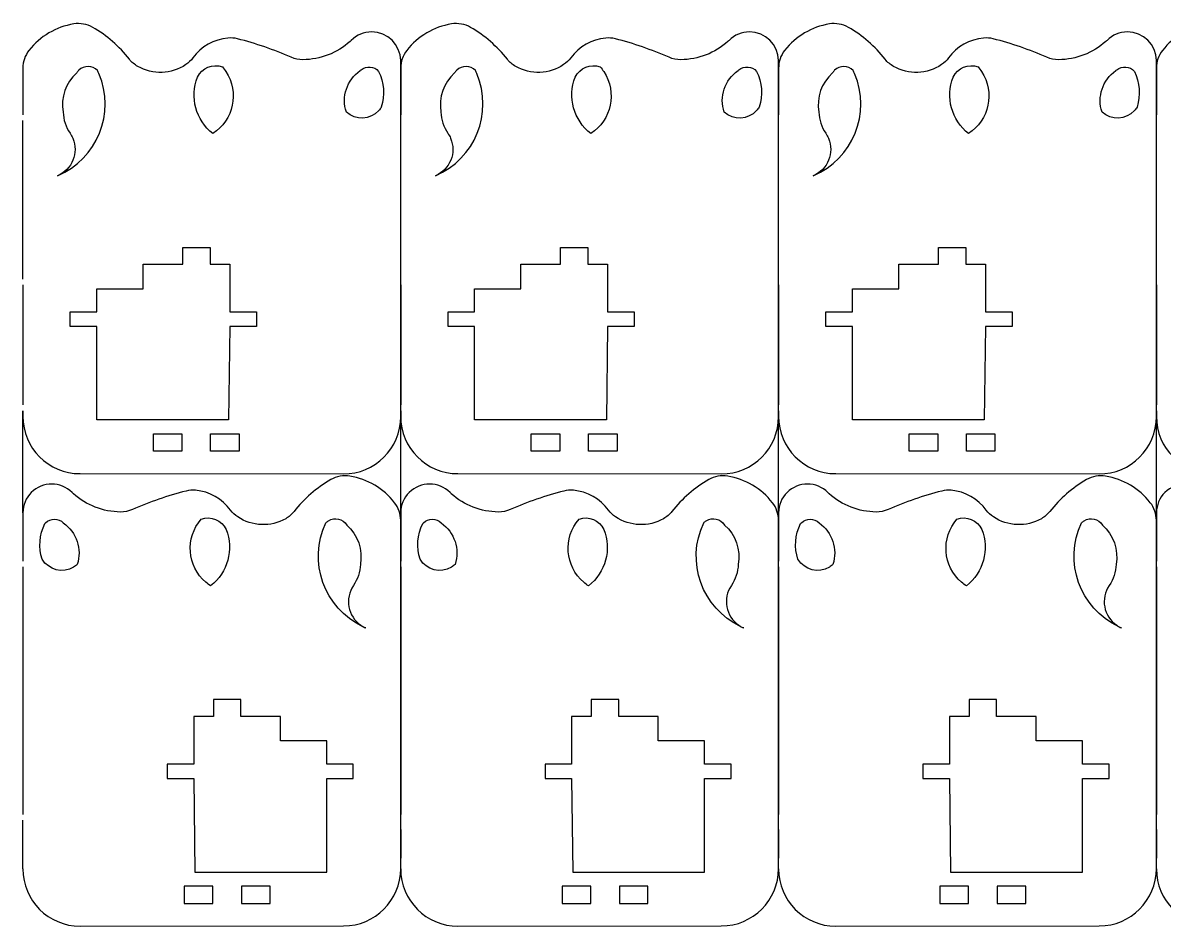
# Model space of a CAD drawing. Header units: inches. Extents: x -1166 to 134, y 1090 to 1990.
# Drawn here: x -410.5 to -211.2, y 1581.5 to 1739.3 of the extents above; entities that cross this region are included whole.
import ezdxf

# ---------------------------------------------------------------- set-up
doc = ezdxf.new("R2010")
doc.units = ezdxf.units.IN
doc.header["$MEASUREMENT"] = 0
doc.layers.add('Corte exterior', color=7, linetype='Continuous')
doc.layers.add('grabado linea medio', color=7, linetype='Continuous')

# ---------------------------------------------------------------- blocks, each defined once
blk = doc.blocks.new('block 3')
at = {"layer": 'Corte exterior', "color": 1, "lineweight": 25}
blk.add_lwpolyline([(-410.52, 1694.49), (-410.52, 1722.18)], dxfattribs=at)
blk = doc.blocks.new('block 8')
at = {"layer": 'Corte exterior', "color": 1, "lineweight": 25}
blk.add_lwpolyline([(-410.52, 1653.68), (-410.52, 1645.22)], dxfattribs=at)
blk = doc.blocks.new('block 13')
at = {"layer": 'Corte exterior', "color": 1, "lineweight": 25}
blk.add_lwpolyline([(-410.52, 1644.22), (-410.52, 1600.98)], dxfattribs=at)
blk = doc.blocks.new('block 18')
at = {"layer": 'Corte exterior', "color": 1, "lineweight": 25}
blk.add_lwpolyline([(-410.52, 1693.49), (-410.52, 1672.52)], dxfattribs=at)
blk = doc.blocks.new('block 23')
at = {"layer": 'Corte exterior', "color": 1, "lineweight": 25}
blk.add_lwpolyline([(-344.52, 1598.36), (-344.52, 1593.36)], dxfattribs=at)
blk = doc.blocks.new('block 31')
at = {"layer": 'Corte exterior', "color": 1, "lineweight": 25}
blk.add_open_spline([(-410.52, 1591.48), (-410.52, 1585.96), (-406.05, 1581.48), (-400.52, 1581.48), (-400.52, 1581.48), (-400.52, 1581.48), (-400.51, 1581.48), (-400.51, 1581.48), (-354.51, 1581.52), (-354.51, 1581.52), (-348.99, 1581.53), (-344.52, 1586.01), (-344.52, 1591.52), (-344.52, 1591.52), (-344.52, 1652.36), (-344.52, 1652.36), (-344.52, 1653.48), (-344.9, 1654.57), (-345.59, 1655.45), (-347.53, 1657.92), (-350.31, 1659.57), (-353.4, 1660.08), (-354.54, 1660.27), (-355.72, 1660.06), (-356.72, 1659.48), (-359.2, 1658.05), (-361.38, 1656.16), (-363.15, 1653.91), (-363.55, 1653.4), (-364.04, 1652.97), (-364.61, 1652.65), (-367.23, 1651.16), (-370.48, 1651.28), (-372.98, 1652.96), (-373.46, 1653.29), (-373.89, 1653.69), (-374.23, 1654.16), (-375.68, 1656.14), (-377.9, 1657.39), (-380.34, 1657.61), (-380.91, 1657.66), (-381.47, 1657.61), (-382.02, 1657.47), (-385.22, 1656.66), (-388.36, 1655.58), (-391.39, 1654.24), (-392.04, 1653.96), (-392.74, 1653.81), (-393.46, 1653.82), (-396.49, 1653.85), (-399.42, 1654.98), (-401.68, 1657), (-401.76, 1657.07), (-401.83, 1657.14), (-401.9, 1657.21), (-403.87, 1659.18), (-407.06, 1659.19), (-409.04, 1657.22), (-409.98, 1656.28), (-410.51, 1655.01), (-410.52, 1653.68), (-410.52, 1653.68), (-410.52, 1671.52), (-410.52, 1671.52), (-410.52, 1671.52), (-410.52, 1670.52), (-410.52, 1670.52), (-410.52, 1665), (-406.05, 1660.52), (-400.53, 1660.52), (-400.53, 1660.52), (-354.53, 1660.47), (-354.53, 1660.47), (-349.01, 1660.47), (-344.53, 1664.94), (-344.52, 1670.46), (-344.52, 1670.47), (-344.52, 1670.47), (-344.52, 1670.47), (-344.52, 1670.47), (-344.52, 1732.67), (-344.52, 1732.67), (-344.54, 1735.46), (-346.82, 1737.71), (-349.61, 1737.68), (-350.94, 1737.68), (-352.21, 1737.14), (-353.15, 1736.2), (-353.21, 1736.13), (-353.29, 1736.06), (-353.36, 1736), (-355.63, 1733.98), (-358.55, 1732.85), (-361.59, 1732.81), (-362.3, 1732.81), (-363, 1732.95), (-363.65, 1733.24), (-366.68, 1734.57), (-369.82, 1735.65), (-373.03, 1736.47), (-373.57, 1736.61), (-374.14, 1736.65), (-374.7, 1736.6), (-377.14, 1736.39), (-379.37, 1735.13), (-380.81, 1733.16), (-381.16, 1732.69), (-381.58, 1732.28), (-382.06, 1731.96), (-384.57, 1730.27), (-387.81, 1730.15), (-390.43, 1731.64), (-391, 1731.96), (-391.5, 1732.39), (-391.9, 1732.9), (-393.66, 1735.15), (-395.84, 1737.04), (-398.32, 1738.47), (-399.32, 1739.05), (-400.5, 1739.26), (-401.64, 1739.07), (-404.73, 1738.56), (-407.52, 1736.91), (-409.45, 1734.45), (-410.14, 1733.57), (-410.52, 1732.48), (-410.52, 1731.36), (-410.52, 1731.36), (-410.52, 1723.18), (-410.52, 1723.18)], degree=3, knots=[0, 0, 0, 0, 1, 1, 1, 2, 2, 2, 3, 3, 3, 4, 4, 4, 5, 5, 5, 6, 6, 6, 7, 7, 7, 8, 8, 8, 9, 9, 9, 10, 10, 10, 11, 11, 11, 12, 12, 12, 13, 13, 13, 14, 14, 14, 15, 15, 15, 16, 16, 16, 17, 17, 17, 18, 18, 18, 19, 19, 19, 20, 20, 20, 21, 21, 21, 22, 22, 22, 23, 23, 23, 24, 24, 24, 25, 25, 25, 26, 26, 26, 27, 27, 27, 28, 28, 28, 29, 29, 29, 30, 30, 30, 31, 31, 31, 32, 32, 32, 33, 33, 33, 34, 34, 34, 35, 35, 35, 36, 36, 36, 37, 37, 37, 38, 38, 38, 39, 39, 39, 40, 40, 40, 41, 41, 41, 42, 42, 42, 43, 43, 43, 43], dxfattribs=at)
blk = doc.blocks.new('block 36')
at = {"layer": 'Corte exterior', "color": 1, "lineweight": 25}
blk.add_lwpolyline([(-410.52, 1591.48), (-410.52, 1599.98)], dxfattribs=at)
blk = doc.blocks.new('block 41')
at = {"layer": 'Corte exterior', "color": 1, "lineweight": 25}
blk.add_lwpolyline([(-382.32, 1585.46), (-377.32, 1585.46), (-377.32, 1588.46), (-382.32, 1588.46), (-382.32, 1585.46)], dxfattribs=at)
blk = doc.blocks.new('block 46')
at = {"layer": 'Corte exterior', "color": 1, "lineweight": 25}
blk.add_lwpolyline([(-372.32, 1585.46), (-367.32, 1585.46), (-367.32, 1588.46), (-372.32, 1588.46), (-372.32, 1585.46)], dxfattribs=at)
blk = doc.blocks.new('block 51')
at = {"layer": 'Corte exterior', "color": 1, "lineweight": 25}
blk.add_open_spline([(-407.14, 1645.56), (-406, 1643.67), (-403.54, 1643.06), (-401.65, 1644.2), (-401.43, 1644.33), (-401.22, 1644.49), (-401.03, 1644.66), (-400.14, 1647.34), (-401.12, 1650.3), (-403.45, 1651.91), (-404.3, 1652.77), (-405.68, 1652.78), (-406.54, 1651.94), (-406.59, 1651.89), (-406.63, 1651.84), (-406.67, 1651.79), (-407.64, 1649.85), (-407.81, 1647.61), (-407.14, 1645.56)], degree=3, knots=[0, 0, 0, 0, 1, 1, 1, 2, 2, 2, 3, 3, 3, 4, 4, 4, 5, 5, 5, 6, 6, 6, 6], dxfattribs=at)
blk = doc.blocks.new('block 56')
at = {"layer": 'Corte exterior', "color": 1, "lineweight": 25}
blk.add_open_spline([(-377.72, 1640.91), (-374.74, 1643.26), (-373.64, 1647.26), (-375.01, 1650.79), (-375.81, 1652.4), (-377.67, 1653.16), (-379.37, 1652.59), (-382.19, 1649.31), (-381.83, 1644.36), (-378.55, 1641.54), (-378.29, 1641.31), (-378.01, 1641.1), (-377.72, 1640.91)], degree=3, knots=[0, 0, 0, 0, 1, 1, 1, 2, 2, 2, 3, 3, 3, 4, 4, 4, 4], dxfattribs=at)
blk = doc.blocks.new('block 61')
at = {"layer": 'Corte exterior', "color": 1, "lineweight": 25}
blk.add_open_spline([(-350.59, 1633.56), (-350.9, 1633.69), (-351.19, 1633.84), (-351.46, 1634.03), (-353.74, 1635.59), (-354.33, 1638.7), (-352.77, 1640.98), (-352.02, 1642.07), (-351.6, 1643.35), (-351.56, 1644.68), (-351.11, 1647.22), (-352.01, 1649.83), (-353.95, 1651.54), (-354.63, 1652.63), (-356.06, 1652.96), (-357.14, 1652.28), (-357.3, 1652.18), (-357.45, 1652.06), (-357.58, 1651.93), (-360.8, 1645.13), (-357.9, 1637.01), (-351.11, 1633.79), (-350.94, 1633.71), (-350.77, 1633.63), (-350.59, 1633.56)], degree=3, knots=[0, 0, 0, 0, 1, 1, 1, 2, 2, 2, 3, 3, 3, 4, 4, 4, 5, 5, 5, 6, 6, 6, 7, 7, 7, 8, 8, 8, 8], dxfattribs=at)
blk = doc.blocks.new('block 66')
at = {"layer": 'Corte exterior', "color": 1, "lineweight": 25}
blk.add_lwpolyline([(-382.72, 1667.45), (-382.72, 1664.45), (-387.72, 1664.45), (-387.72, 1667.45), (-382.72, 1667.45)], dxfattribs=at)
blk = doc.blocks.new('block 71')
at = {"layer": 'Corte exterior', "color": 1, "lineweight": 25}
blk.add_lwpolyline([(-372.72, 1667.45), (-372.72, 1664.45), (-377.72, 1664.45), (-377.72, 1667.45), (-372.72, 1667.45)], dxfattribs=at)
blk = doc.blocks.new('block 76')
at = {"layer": 'Corte exterior', "color": 1, "lineweight": 25}
blk.add_open_spline([(-404.45, 1712.55), (-401.91, 1713.63), (-400.72, 1716.56), (-401.8, 1719.1), (-401.93, 1719.41), (-402.09, 1719.7), (-402.27, 1719.97), (-403.02, 1721.06), (-403.44, 1722.35), (-403.48, 1723.67), (-403.94, 1726.22), (-403.03, 1728.82), (-401.09, 1730.54), (-400.99, 1730.69), (-400.87, 1730.84), (-400.74, 1730.97), (-399.82, 1731.86), (-398.35, 1731.84), (-397.46, 1730.92), (-397.38, 1730.75), (-397.3, 1730.58), (-397.23, 1730.4), (-394.29, 1723.48), (-397.53, 1715.49), (-404.45, 1712.55)], degree=3, knots=[0, 0, 0, 0, 1, 1, 1, 2, 2, 2, 3, 3, 3, 4, 4, 4, 5, 5, 5, 6, 6, 6, 7, 7, 7, 8, 8, 8, 8], dxfattribs=at)
blk = doc.blocks.new('block 81')
at = {"layer": 'Corte exterior', "color": 1, "lineweight": 25}
blk.add_open_spline([(-375.67, 1731.58), (-377.37, 1732.15), (-379.23, 1731.39), (-380.03, 1729.79), (-381.4, 1726.26), (-380.3, 1722.25), (-377.33, 1719.91), (-373.7, 1722.27), (-372.68, 1727.12), (-375.05, 1730.75), (-375.24, 1731.04), (-375.45, 1731.32), (-375.67, 1731.58)], degree=3, knots=[0, 0, 0, 0, 1, 1, 1, 2, 2, 2, 3, 3, 3, 4, 4, 4, 4], dxfattribs=at)
blk = doc.blocks.new('block 86')
at = {"layer": 'Corte exterior', "color": 1, "lineweight": 25}
blk.add_open_spline([(-348.37, 1730.78), (-349.15, 1731.7), (-350.52, 1731.82), (-351.45, 1731.04), (-351.5, 1731), (-351.55, 1730.95), (-351.59, 1730.91), (-353.92, 1729.29), (-354.91, 1726.34), (-354.01, 1723.65), (-352.37, 1722.17), (-349.84, 1722.3), (-348.36, 1723.93), (-348.19, 1724.12), (-348.04, 1724.33), (-347.9, 1724.55), (-347.24, 1726.61), (-347.4, 1728.85), (-348.37, 1730.78)], degree=3, knots=[0, 0, 0, 0, 1, 1, 1, 2, 2, 2, 3, 3, 3, 4, 4, 4, 5, 5, 5, 6, 6, 6, 6], dxfattribs=at)
blk = doc.blocks.new('block 88')
at = {"layer": 'Corte exterior', "color": 1, "lineweight": 25}
blk.add_lwpolyline([(-344.52, 1694.49), (-344.52, 1722.18)], dxfattribs=at)
blk = doc.blocks.new('block 93')
at = {"layer": 'Corte exterior', "color": 1, "lineweight": 25}
blk.add_lwpolyline([(-344.52, 1653.68), (-344.52, 1645.22)], dxfattribs=at)
blk = doc.blocks.new('block 98')
at = {"layer": 'Corte exterior', "color": 1, "lineweight": 25}
blk.add_lwpolyline([(-344.52, 1644.22), (-344.52, 1600.98)], dxfattribs=at)
blk = doc.blocks.new('block 103')
at = {"layer": 'Corte exterior', "color": 1, "lineweight": 25}
blk.add_lwpolyline([(-344.52, 1693.49), (-344.52, 1672.52)], dxfattribs=at)
blk = doc.blocks.new('block 108')
at = {"layer": 'Corte exterior', "color": 1, "lineweight": 25}
blk.add_lwpolyline([(-278.52, 1598.36), (-278.51, 1593.36)], dxfattribs=at)
blk = doc.blocks.new('block 116')
at = {"layer": 'Corte exterior', "color": 1, "lineweight": 25}
blk.add_open_spline([(-344.52, 1591.48), (-344.52, 1585.96), (-340.04, 1581.48), (-334.52, 1581.48), (-334.52, 1581.48), (-334.51, 1581.48), (-334.51, 1581.48), (-334.51, 1581.48), (-288.51, 1581.52), (-288.51, 1581.52), (-282.99, 1581.53), (-278.52, 1586.01), (-278.52, 1591.52), (-278.52, 1591.52), (-278.52, 1652.36), (-278.52, 1652.36), (-278.52, 1653.48), (-278.9, 1654.57), (-279.59, 1655.45), (-281.52, 1657.92), (-284.31, 1659.57), (-287.4, 1660.08), (-288.54, 1660.27), (-289.72, 1660.06), (-290.72, 1659.48), (-293.2, 1658.05), (-295.38, 1656.16), (-297.14, 1653.91), (-297.54, 1653.4), (-298.04, 1652.97), (-298.61, 1652.65), (-301.23, 1651.16), (-304.47, 1651.28), (-306.98, 1652.96), (-307.46, 1653.29), (-307.88, 1653.69), (-308.23, 1654.16), (-309.67, 1656.14), (-311.9, 1657.39), (-314.34, 1657.61), (-314.9, 1657.66), (-315.47, 1657.61), (-316.01, 1657.47), (-319.22, 1656.66), (-322.36, 1655.58), (-325.39, 1654.24), (-326.04, 1653.96), (-326.74, 1653.81), (-327.45, 1653.82), (-330.49, 1653.85), (-333.41, 1654.98), (-335.68, 1657), (-335.75, 1657.07), (-335.82, 1657.14), (-335.89, 1657.21), (-337.86, 1659.18), (-341.06, 1659.19), (-343.04, 1657.22), (-343.98, 1656.28), (-344.51, 1655.01), (-344.52, 1653.68), (-344.52, 1653.68), (-344.52, 1671.52), (-344.52, 1671.52), (-344.52, 1671.52), (-344.52, 1670.52), (-344.52, 1670.52), (-344.52, 1665), (-340.05, 1660.52), (-334.53, 1660.52), (-334.53, 1660.52), (-288.53, 1660.47), (-288.53, 1660.47), (-283, 1660.47), (-278.52, 1664.94), (-278.52, 1670.46), (-278.52, 1670.47), (-278.52, 1670.47), (-278.52, 1670.47), (-278.52, 1670.47), (-278.52, 1732.67), (-278.52, 1732.67), (-278.54, 1735.46), (-280.81, 1737.71), (-283.6, 1737.68), (-284.93, 1737.68), (-286.2, 1737.14), (-287.14, 1736.2), (-287.21, 1736.13), (-287.28, 1736.06), (-287.36, 1736), (-289.62, 1733.98), (-292.55, 1732.85), (-295.58, 1732.81), (-296.29, 1732.81), (-297, 1732.95), (-297.65, 1733.24), (-300.68, 1734.57), (-303.82, 1735.65), (-307.02, 1736.47), (-307.57, 1736.61), (-308.13, 1736.65), (-308.7, 1736.6), (-311.13, 1736.39), (-313.36, 1735.13), (-314.81, 1733.16), (-315.15, 1732.69), (-315.57, 1732.28), (-316.06, 1731.96), (-318.56, 1730.27), (-321.81, 1730.15), (-324.43, 1731.64), (-325, 1731.96), (-325.49, 1732.39), (-325.89, 1732.9), (-327.66, 1735.15), (-329.84, 1737.04), (-332.32, 1738.47), (-333.32, 1739.05), (-334.49, 1739.26), (-335.64, 1739.07), (-338.73, 1738.56), (-341.51, 1736.91), (-343.45, 1734.45), (-344.14, 1733.57), (-344.52, 1732.48), (-344.52, 1731.36), (-344.52, 1731.36), (-344.52, 1723.18), (-344.52, 1723.18)], degree=3, knots=[0, 0, 0, 0, 1, 1, 1, 2, 2, 2, 3, 3, 3, 4, 4, 4, 5, 5, 5, 6, 6, 6, 7, 7, 7, 8, 8, 8, 9, 9, 9, 10, 10, 10, 11, 11, 11, 12, 12, 12, 13, 13, 13, 14, 14, 14, 15, 15, 15, 16, 16, 16, 17, 17, 17, 18, 18, 18, 19, 19, 19, 20, 20, 20, 21, 21, 21, 22, 22, 22, 23, 23, 23, 24, 24, 24, 25, 25, 25, 26, 26, 26, 27, 27, 27, 28, 28, 28, 29, 29, 29, 30, 30, 30, 31, 31, 31, 32, 32, 32, 33, 33, 33, 34, 34, 34, 35, 35, 35, 36, 36, 36, 37, 37, 37, 38, 38, 38, 39, 39, 39, 40, 40, 40, 41, 41, 41, 42, 42, 42, 43, 43, 43, 43], dxfattribs=at)
blk = doc.blocks.new('block 121')
at = {"layer": 'Corte exterior', "color": 1, "lineweight": 25}
blk.add_lwpolyline([(-344.52, 1591.48), (-344.52, 1599.98)], dxfattribs=at)
blk = doc.blocks.new('block 126')
at = {"layer": 'Corte exterior', "color": 1, "lineweight": 25}
blk.add_lwpolyline([(-316.32, 1585.46), (-311.32, 1585.46), (-311.32, 1588.46), (-316.32, 1588.46), (-316.32, 1585.46)], dxfattribs=at)
blk = doc.blocks.new('block 131')
at = {"layer": 'Corte exterior', "color": 1, "lineweight": 25}
blk.add_lwpolyline([(-306.32, 1585.46), (-301.32, 1585.46), (-301.32, 1588.46), (-306.32, 1588.46), (-306.32, 1585.46)], dxfattribs=at)
blk = doc.blocks.new('block 136')
at = {"layer": 'Corte exterior', "color": 1, "lineweight": 25}
blk.add_open_spline([(-341.14, 1645.56), (-340, 1643.67), (-337.54, 1643.06), (-335.65, 1644.2), (-335.43, 1644.33), (-335.22, 1644.49), (-335.03, 1644.66), (-334.13, 1647.34), (-335.12, 1650.3), (-337.45, 1651.91), (-338.29, 1652.77), (-339.68, 1652.78), (-340.54, 1651.94), (-340.58, 1651.89), (-340.63, 1651.84), (-340.67, 1651.79), (-341.64, 1649.85), (-341.8, 1647.61), (-341.14, 1645.56)], degree=3, knots=[0, 0, 0, 0, 1, 1, 1, 2, 2, 2, 3, 3, 3, 4, 4, 4, 5, 5, 5, 6, 6, 6, 6], dxfattribs=at)
blk = doc.blocks.new('block 141')
at = {"layer": 'Corte exterior', "color": 1, "lineweight": 25}
blk.add_open_spline([(-311.71, 1640.91), (-308.74, 1643.26), (-307.64, 1647.26), (-309.01, 1650.79), (-309.81, 1652.4), (-311.67, 1653.16), (-313.37, 1652.59), (-316.19, 1649.31), (-315.82, 1644.36), (-312.55, 1641.54), (-312.28, 1641.31), (-312, 1641.1), (-311.71, 1640.91)], degree=3, knots=[0, 0, 0, 0, 1, 1, 1, 2, 2, 2, 3, 3, 3, 4, 4, 4, 4], dxfattribs=at)
blk = doc.blocks.new('block 146')
at = {"layer": 'Corte exterior', "color": 1, "lineweight": 25}
blk.add_open_spline([(-284.59, 1633.56), (-284.89, 1633.69), (-285.18, 1633.84), (-285.46, 1634.03), (-287.74, 1635.59), (-288.32, 1638.7), (-286.76, 1640.98), (-286.02, 1642.07), (-285.6, 1643.35), (-285.56, 1644.68), (-285.1, 1647.22), (-286.01, 1649.83), (-287.95, 1651.54), (-288.63, 1652.63), (-290.06, 1652.96), (-291.14, 1652.28), (-291.3, 1652.18), (-291.45, 1652.06), (-291.58, 1651.93), (-294.8, 1645.13), (-291.9, 1637.01), (-285.1, 1633.79), (-284.93, 1633.71), (-284.76, 1633.63), (-284.59, 1633.56)], degree=3, knots=[0, 0, 0, 0, 1, 1, 1, 2, 2, 2, 3, 3, 3, 4, 4, 4, 5, 5, 5, 6, 6, 6, 7, 7, 7, 8, 8, 8, 8], dxfattribs=at)
blk = doc.blocks.new('block 151')
at = {"layer": 'Corte exterior', "color": 1, "lineweight": 25}
blk.add_lwpolyline([(-316.72, 1667.45), (-316.72, 1664.45), (-321.72, 1664.45), (-321.72, 1667.45), (-316.72, 1667.45)], dxfattribs=at)
blk = doc.blocks.new('block 156')
at = {"layer": 'Corte exterior', "color": 1, "lineweight": 25}
blk.add_lwpolyline([(-306.72, 1667.45), (-306.72, 1664.45), (-311.72, 1664.45), (-311.72, 1667.45), (-306.72, 1667.45)], dxfattribs=at)
blk = doc.blocks.new('block 161')
at = {"layer": 'Corte exterior', "color": 1, "lineweight": 25}
blk.add_open_spline([(-338.45, 1712.55), (-335.91, 1713.63), (-334.72, 1716.56), (-335.8, 1719.1), (-335.93, 1719.41), (-336.09, 1719.7), (-336.27, 1719.97), (-337.02, 1721.06), (-337.44, 1722.35), (-337.48, 1723.67), (-337.93, 1726.22), (-337.03, 1728.82), (-335.09, 1730.54), (-334.99, 1730.69), (-334.87, 1730.84), (-334.73, 1730.97), (-333.81, 1731.86), (-332.35, 1731.84), (-331.46, 1730.92), (-331.38, 1730.75), (-331.3, 1730.58), (-331.23, 1730.4), (-328.29, 1723.48), (-331.52, 1715.49), (-338.45, 1712.55)], degree=3, knots=[0, 0, 0, 0, 1, 1, 1, 2, 2, 2, 3, 3, 3, 4, 4, 4, 5, 5, 5, 6, 6, 6, 7, 7, 7, 8, 8, 8, 8], dxfattribs=at)
blk = doc.blocks.new('block 166')
at = {"layer": 'Corte exterior', "color": 1, "lineweight": 25}
blk.add_open_spline([(-309.67, 1731.58), (-311.37, 1732.15), (-313.23, 1731.39), (-314.03, 1729.79), (-315.4, 1726.26), (-314.3, 1722.25), (-311.32, 1719.91), (-307.7, 1722.27), (-306.68, 1727.12), (-309.04, 1730.75), (-309.23, 1731.04), (-309.44, 1731.32), (-309.67, 1731.58)], degree=3, knots=[0, 0, 0, 0, 1, 1, 1, 2, 2, 2, 3, 3, 3, 4, 4, 4, 4], dxfattribs=at)
blk = doc.blocks.new('block 171')
at = {"layer": 'Corte exterior', "color": 1, "lineweight": 25}
blk.add_open_spline([(-282.36, 1730.78), (-283.14, 1731.7), (-284.52, 1731.82), (-285.44, 1731.04), (-285.49, 1731), (-285.54, 1730.95), (-285.59, 1730.91), (-287.92, 1729.29), (-288.9, 1726.34), (-288.01, 1723.65), (-286.37, 1722.17), (-283.84, 1722.3), (-282.36, 1723.93), (-282.19, 1724.12), (-282.03, 1724.33), (-281.9, 1724.55), (-281.23, 1726.61), (-281.4, 1728.85), (-282.36, 1730.78)], degree=3, knots=[0, 0, 0, 0, 1, 1, 1, 2, 2, 2, 3, 3, 3, 4, 4, 4, 5, 5, 5, 6, 6, 6, 6], dxfattribs=at)
blk = doc.blocks.new('block 173')
at = {"layer": 'Corte exterior', "color": 1, "lineweight": 25}
blk.add_lwpolyline([(-278.51, 1694.49), (-278.51, 1722.18)], dxfattribs=at)
blk = doc.blocks.new('block 178')
at = {"layer": 'Corte exterior', "color": 1, "lineweight": 25}
blk.add_lwpolyline([(-278.52, 1653.68), (-278.52, 1645.22)], dxfattribs=at)
blk = doc.blocks.new('block 183')
at = {"layer": 'Corte exterior', "color": 1, "lineweight": 25}
blk.add_lwpolyline([(-278.52, 1644.22), (-278.52, 1600.98)], dxfattribs=at)
blk = doc.blocks.new('block 188')
at = {"layer": 'Corte exterior', "color": 1, "lineweight": 25}
blk.add_lwpolyline([(-278.51, 1693.49), (-278.51, 1672.52)], dxfattribs=at)
blk = doc.blocks.new('block 193')
at = {"layer": 'Corte exterior', "color": 1, "lineweight": 25}
blk.add_lwpolyline([(-212.51, 1598.36), (-212.51, 1593.36)], dxfattribs=at)
blk = doc.blocks.new('block 201')
at = {"layer": 'Corte exterior', "color": 1, "lineweight": 25}
blk.add_open_spline([(-278.52, 1591.48), (-278.52, 1585.96), (-274.04, 1581.48), (-268.52, 1581.48), (-268.51, 1581.48), (-268.51, 1581.48), (-268.51, 1581.48), (-268.51, 1581.48), (-222.5, 1581.52), (-222.5, 1581.52), (-216.99, 1581.53), (-212.52, 1586.01), (-212.52, 1591.52), (-212.52, 1591.52), (-212.52, 1652.36), (-212.52, 1652.36), (-212.52, 1653.48), (-212.89, 1654.57), (-213.58, 1655.45), (-215.52, 1657.92), (-218.31, 1659.57), (-221.4, 1660.08), (-222.54, 1660.27), (-223.71, 1660.06), (-224.72, 1659.48), (-227.19, 1658.05), (-229.37, 1656.16), (-231.14, 1653.91), (-231.54, 1653.4), (-232.04, 1652.97), (-232.6, 1652.65), (-235.23, 1651.16), (-238.47, 1651.28), (-240.98, 1652.96), (-241.46, 1653.29), (-241.88, 1653.69), (-242.22, 1654.16), (-243.67, 1656.14), (-245.9, 1657.39), (-248.34, 1657.61), (-248.9, 1657.66), (-249.46, 1657.61), (-250.01, 1657.47), (-253.22, 1656.66), (-256.35, 1655.58), (-259.38, 1654.24), (-260.03, 1653.96), (-260.74, 1653.81), (-261.45, 1653.82), (-264.49, 1653.85), (-267.41, 1654.98), (-269.68, 1657), (-269.75, 1657.07), (-269.82, 1657.14), (-269.89, 1657.21), (-271.86, 1659.18), (-275.06, 1659.19), (-277.03, 1657.22), (-277.97, 1656.28), (-278.51, 1655.01), (-278.52, 1653.68), (-278.52, 1653.68), (-278.51, 1671.52), (-278.51, 1671.52), (-278.51, 1671.52), (-278.51, 1670.52), (-278.51, 1670.52), (-278.51, 1665), (-274.04, 1660.52), (-268.53, 1660.52), (-268.53, 1660.52), (-222.52, 1660.47), (-222.52, 1660.47), (-217, 1660.47), (-212.52, 1664.94), (-212.51, 1670.46), (-212.51, 1670.47), (-212.51, 1670.47), (-212.51, 1670.47), (-212.51, 1670.47), (-212.51, 1732.67), (-212.51, 1732.67), (-212.53, 1735.46), (-214.81, 1737.71), (-217.6, 1737.68), (-218.93, 1737.68), (-220.2, 1737.14), (-221.14, 1736.2), (-221.21, 1736.13), (-221.28, 1736.06), (-221.35, 1736), (-223.62, 1733.98), (-226.54, 1732.85), (-229.58, 1732.81), (-230.29, 1732.81), (-231, 1732.95), (-231.65, 1733.24), (-234.68, 1734.57), (-237.81, 1735.65), (-241.02, 1736.47), (-241.57, 1736.61), (-242.13, 1736.65), (-242.69, 1736.6), (-245.13, 1736.39), (-247.36, 1735.13), (-248.81, 1733.16), (-249.15, 1732.69), (-249.57, 1732.28), (-250.05, 1731.96), (-252.56, 1730.27), (-255.8, 1730.15), (-258.43, 1731.64), (-258.99, 1731.96), (-259.49, 1732.39), (-259.89, 1732.9), (-261.66, 1735.15), (-263.84, 1737.04), (-266.31, 1738.47), (-267.32, 1739.05), (-268.49, 1739.26), (-269.64, 1739.07), (-272.73, 1738.56), (-275.51, 1736.91), (-277.45, 1734.45), (-278.14, 1733.57), (-278.51, 1732.48), (-278.51, 1731.36), (-278.51, 1731.36), (-278.51, 1723.18), (-278.51, 1723.18)], degree=3, knots=[0, 0, 0, 0, 1, 1, 1, 2, 2, 2, 3, 3, 3, 4, 4, 4, 5, 5, 5, 6, 6, 6, 7, 7, 7, 8, 8, 8, 9, 9, 9, 10, 10, 10, 11, 11, 11, 12, 12, 12, 13, 13, 13, 14, 14, 14, 15, 15, 15, 16, 16, 16, 17, 17, 17, 18, 18, 18, 19, 19, 19, 20, 20, 20, 21, 21, 21, 22, 22, 22, 23, 23, 23, 24, 24, 24, 25, 25, 25, 26, 26, 26, 27, 27, 27, 28, 28, 28, 29, 29, 29, 30, 30, 30, 31, 31, 31, 32, 32, 32, 33, 33, 33, 34, 34, 34, 35, 35, 35, 36, 36, 36, 37, 37, 37, 38, 38, 38, 39, 39, 39, 40, 40, 40, 41, 41, 41, 42, 42, 42, 43, 43, 43, 43], dxfattribs=at)
blk = doc.blocks.new('block 206')
at = {"layer": 'Corte exterior', "color": 1, "lineweight": 25}
blk.add_lwpolyline([(-278.52, 1591.48), (-278.52, 1599.98)], dxfattribs=at)
blk = doc.blocks.new('block 211')
at = {"layer": 'Corte exterior', "color": 1, "lineweight": 25}
blk.add_lwpolyline([(-250.32, 1585.46), (-245.32, 1585.46), (-245.32, 1588.46), (-250.32, 1588.46), (-250.32, 1585.46)], dxfattribs=at)
blk = doc.blocks.new('block 216')
at = {"layer": 'Corte exterior', "color": 1, "lineweight": 25}
blk.add_lwpolyline([(-240.32, 1585.46), (-235.32, 1585.46), (-235.32, 1588.46), (-240.32, 1588.46), (-240.32, 1585.46)], dxfattribs=at)
blk = doc.blocks.new('block 221')
at = {"layer": 'Corte exterior', "color": 1, "lineweight": 25}
blk.add_open_spline([(-275.13, 1645.56), (-273.99, 1643.67), (-271.53, 1643.06), (-269.64, 1644.2), (-269.42, 1644.33), (-269.22, 1644.49), (-269.03, 1644.66), (-268.13, 1647.34), (-269.12, 1650.3), (-271.44, 1651.91), (-272.29, 1652.77), (-273.67, 1652.78), (-274.53, 1651.94), (-274.58, 1651.89), (-274.63, 1651.84), (-274.67, 1651.79), (-275.63, 1649.85), (-275.8, 1647.61), (-275.13, 1645.56)], degree=3, knots=[0, 0, 0, 0, 1, 1, 1, 2, 2, 2, 3, 3, 3, 4, 4, 4, 5, 5, 5, 6, 6, 6, 6], dxfattribs=at)
blk = doc.blocks.new('block 226')
at = {"layer": 'Corte exterior', "color": 1, "lineweight": 25}
blk.add_open_spline([(-245.71, 1640.91), (-242.74, 1643.26), (-241.64, 1647.26), (-243, 1650.79), (-243.81, 1652.4), (-245.67, 1653.16), (-247.36, 1652.59), (-250.19, 1649.31), (-249.82, 1644.36), (-246.54, 1641.54), (-246.28, 1641.31), (-246, 1641.1), (-245.71, 1640.91)], degree=3, knots=[0, 0, 0, 0, 1, 1, 1, 2, 2, 2, 3, 3, 3, 4, 4, 4, 4], dxfattribs=at)
blk = doc.blocks.new('block 231')
at = {"layer": 'Corte exterior', "color": 1, "lineweight": 25}
blk.add_open_spline([(-218.59, 1633.56), (-218.89, 1633.69), (-219.18, 1633.84), (-219.45, 1634.03), (-221.73, 1635.59), (-222.32, 1638.7), (-220.76, 1640.98), (-220.02, 1642.07), (-219.6, 1643.35), (-219.56, 1644.68), (-219.1, 1647.22), (-220.01, 1649.83), (-221.95, 1651.54), (-222.62, 1652.63), (-224.05, 1652.96), (-225.14, 1652.28), (-225.3, 1652.18), (-225.44, 1652.06), (-225.57, 1651.93), (-228.8, 1645.13), (-225.9, 1637.01), (-219.1, 1633.79), (-218.93, 1633.71), (-218.76, 1633.63), (-218.59, 1633.56)], degree=3, knots=[0, 0, 0, 0, 1, 1, 1, 2, 2, 2, 3, 3, 3, 4, 4, 4, 5, 5, 5, 6, 6, 6, 7, 7, 7, 8, 8, 8, 8], dxfattribs=at)
blk = doc.blocks.new('block 236')
at = {"layer": 'Corte exterior', "color": 1, "lineweight": 25}
blk.add_lwpolyline([(-250.71, 1667.45), (-250.71, 1664.45), (-255.71, 1664.45), (-255.71, 1667.45), (-250.71, 1667.45)], dxfattribs=at)
blk = doc.blocks.new('block 241')
at = {"layer": 'Corte exterior', "color": 1, "lineweight": 25}
blk.add_lwpolyline([(-240.71, 1667.45), (-240.71, 1664.45), (-245.71, 1664.45), (-245.71, 1667.45), (-240.71, 1667.45)], dxfattribs=at)
blk = doc.blocks.new('block 246')
at = {"layer": 'Corte exterior', "color": 1, "lineweight": 25}
blk.add_open_spline([(-272.45, 1712.55), (-269.9, 1713.63), (-268.72, 1716.56), (-269.79, 1719.1), (-269.92, 1719.41), (-270.08, 1719.7), (-270.27, 1719.97), (-271.01, 1721.06), (-271.43, 1722.35), (-271.47, 1723.67), (-271.93, 1726.22), (-271.02, 1728.82), (-269.08, 1730.54), (-268.98, 1730.69), (-268.86, 1730.84), (-268.73, 1730.97), (-267.81, 1731.86), (-266.35, 1731.84), (-265.46, 1730.92), (-265.38, 1730.75), (-265.3, 1730.58), (-265.22, 1730.4), (-262.29, 1723.48), (-265.52, 1715.49), (-272.45, 1712.55)], degree=3, knots=[0, 0, 0, 0, 1, 1, 1, 2, 2, 2, 3, 3, 3, 4, 4, 4, 5, 5, 5, 6, 6, 6, 7, 7, 7, 8, 8, 8, 8], dxfattribs=at)
blk = doc.blocks.new('block 251')
at = {"layer": 'Corte exterior', "color": 1, "lineweight": 25}
blk.add_open_spline([(-243.67, 1731.58), (-245.36, 1732.15), (-247.23, 1731.39), (-248.03, 1729.79), (-249.39, 1726.26), (-248.3, 1722.25), (-245.32, 1719.91), (-241.7, 1722.27), (-240.68, 1727.12), (-243.04, 1730.75), (-243.23, 1731.04), (-243.44, 1731.32), (-243.67, 1731.58)], degree=3, knots=[0, 0, 0, 0, 1, 1, 1, 2, 2, 2, 3, 3, 3, 4, 4, 4, 4], dxfattribs=at)
blk = doc.blocks.new('block 256')
at = {"layer": 'Corte exterior', "color": 1, "lineweight": 25}
blk.add_open_spline([(-216.36, 1730.78), (-217.14, 1731.7), (-218.52, 1731.82), (-219.44, 1731.04), (-219.49, 1731), (-219.54, 1730.95), (-219.59, 1730.91), (-221.91, 1729.29), (-222.9, 1726.34), (-222, 1723.65), (-220.37, 1722.17), (-217.84, 1722.3), (-216.36, 1723.93), (-216.18, 1724.12), (-216.03, 1724.33), (-215.9, 1724.55), (-215.23, 1726.61), (-215.4, 1728.85), (-216.36, 1730.78)], degree=3, knots=[0, 0, 0, 0, 1, 1, 1, 2, 2, 2, 3, 3, 3, 4, 4, 4, 5, 5, 5, 6, 6, 6, 6], dxfattribs=at)
blk = doc.blocks.new('block 258')
at = {"layer": 'Corte exterior', "color": 1, "lineweight": 25}
blk.add_lwpolyline([(-212.51, 1694.49), (-212.51, 1722.18)], dxfattribs=at)
blk = doc.blocks.new('block 263')
at = {"layer": 'Corte exterior', "color": 1, "lineweight": 25}
blk.add_lwpolyline([(-212.51, 1653.68), (-212.51, 1645.22)], dxfattribs=at)
blk = doc.blocks.new('block 268')
at = {"layer": 'Corte exterior', "color": 1, "lineweight": 25}
blk.add_lwpolyline([(-212.51, 1644.22), (-212.51, 1600.98)], dxfattribs=at)
blk = doc.blocks.new('block 273')
at = {"layer": 'Corte exterior', "color": 1, "lineweight": 25}
blk.add_lwpolyline([(-212.51, 1693.49), (-212.51, 1672.52)], dxfattribs=at)
blk = doc.blocks.new('block 286')
at = {"layer": 'Corte exterior', "color": 1, "lineweight": 25}
blk.add_open_spline([(-212.51, 1591.48), (-212.51, 1585.96), (-208.04, 1581.48), (-202.51, 1581.48), (-202.51, 1581.48), (-202.51, 1581.48), (-202.5, 1581.48), (-202.5, 1581.48), (-156.5, 1581.52), (-156.5, 1581.52), (-150.98, 1581.53), (-146.51, 1586.01), (-146.51, 1591.52), (-146.51, 1591.52), (-146.51, 1652.36), (-146.51, 1652.36), (-146.51, 1653.48), (-146.89, 1654.57), (-147.58, 1655.45), (-149.52, 1657.92), (-152.3, 1659.57), (-155.39, 1660.08), (-156.54, 1660.27), (-157.71, 1660.06), (-158.71, 1659.48), (-161.19, 1658.05), (-163.37, 1656.16), (-165.14, 1653.91), (-165.54, 1653.4), (-166.03, 1652.97), (-166.6, 1652.65), (-169.22, 1651.16), (-172.47, 1651.28), (-174.97, 1652.96), (-175.46, 1653.29), (-175.88, 1653.69), (-176.22, 1654.16), (-177.67, 1656.14), (-179.9, 1657.39), (-182.34, 1657.61), (-182.9, 1657.66), (-183.46, 1657.61), (-184.01, 1657.47), (-187.21, 1656.66), (-190.35, 1655.58), (-193.38, 1654.24), (-194.03, 1653.96), (-194.74, 1653.81), (-195.45, 1653.82), (-198.48, 1653.85), (-201.41, 1654.98), (-203.67, 1657), (-203.75, 1657.07), (-203.82, 1657.14), (-203.89, 1657.21), (-205.86, 1659.18), (-209.05, 1659.19), (-211.03, 1657.22), (-211.97, 1656.28), (-212.5, 1655.01), (-212.51, 1653.68), (-212.51, 1653.68), (-212.51, 1671.52), (-212.51, 1671.52), (-212.51, 1671.52), (-212.51, 1670.52), (-212.51, 1670.52), (-212.51, 1665), (-208.04, 1660.52), (-202.52, 1660.52), (-202.52, 1660.52), (-156.52, 1660.47), (-156.52, 1660.47), (-151, 1660.47), (-146.52, 1664.94), (-146.51, 1670.46), (-146.51, 1670.47), (-146.51, 1670.47), (-146.51, 1670.47), (-146.51, 1670.47), (-146.51, 1732.67), (-146.51, 1732.67), (-146.53, 1735.46), (-148.81, 1737.71), (-151.6, 1737.68), (-152.93, 1737.68), (-154.2, 1737.14), (-155.14, 1736.2), (-155.21, 1736.13), (-155.28, 1736.06), (-155.35, 1736), (-157.62, 1733.98), (-160.54, 1732.85), (-163.58, 1732.81), (-164.29, 1732.81), (-164.99, 1732.95), (-165.64, 1733.24), (-168.67, 1734.57), (-171.81, 1735.65), (-175.02, 1736.47), (-175.56, 1736.61), (-176.13, 1736.65), (-176.69, 1736.6), (-179.13, 1736.39), (-181.36, 1735.13), (-182.8, 1733.16), (-183.15, 1732.69), (-183.57, 1732.28), (-184.05, 1731.96), (-186.56, 1730.27), (-189.8, 1730.15), (-192.42, 1731.64), (-192.99, 1731.96), (-193.49, 1732.39), (-193.89, 1732.9), (-195.65, 1735.15), (-197.83, 1737.04), (-200.31, 1738.47), (-201.31, 1739.05), (-202.49, 1739.26), (-203.63, 1739.07), (-206.72, 1738.56), (-209.51, 1736.91), (-211.44, 1734.45), (-212.13, 1733.57), (-212.51, 1732.48), (-212.51, 1731.36), (-212.51, 1731.36), (-212.51, 1723.18), (-212.51, 1723.18)], degree=3, knots=[0, 0, 0, 0, 1, 1, 1, 2, 2, 2, 3, 3, 3, 4, 4, 4, 5, 5, 5, 6, 6, 6, 7, 7, 7, 8, 8, 8, 9, 9, 9, 10, 10, 10, 11, 11, 11, 12, 12, 12, 13, 13, 13, 14, 14, 14, 15, 15, 15, 16, 16, 16, 17, 17, 17, 18, 18, 18, 19, 19, 19, 20, 20, 20, 21, 21, 21, 22, 22, 22, 23, 23, 23, 24, 24, 24, 25, 25, 25, 26, 26, 26, 27, 27, 27, 28, 28, 28, 29, 29, 29, 30, 30, 30, 31, 31, 31, 32, 32, 32, 33, 33, 33, 34, 34, 34, 35, 35, 35, 36, 36, 36, 37, 37, 37, 38, 38, 38, 39, 39, 39, 40, 40, 40, 41, 41, 41, 42, 42, 42, 43, 43, 43, 43], dxfattribs=at)
blk = doc.blocks.new('block 291')
at = {"layer": 'Corte exterior', "color": 1, "lineweight": 25}
blk.add_lwpolyline([(-212.51, 1591.48), (-212.51, 1599.98)], dxfattribs=at)
blk = doc.blocks.new('block 686')
at = {"layer": 'grabado linea medio', "color": 2, "lineweight": 25}
blk.add_lwpolyline([(-372.44, 1621.06), (-377.24, 1621.06), (-377.24, 1618.11), (-380.67, 1618.11), (-380.67, 1609.77), (-385.31, 1609.77), (-385.31, 1607.25), (-380.67, 1607.25), (-380.47, 1590.91), (-357.44, 1590.91), (-357.44, 1607.25), (-352.8, 1607.25), (-352.8, 1609.77), (-357.44, 1609.77), (-357.44, 1613.83), (-365.52, 1613.83), (-365.52, 1618.11), (-372.44, 1618.11), (-372.44, 1621.06)], dxfattribs=at)
blk = doc.blocks.new('block 691')
at = {"layer": 'grabado linea medio', "color": 2, "lineweight": 25}
blk.add_lwpolyline([(-374.37, 1697.1), (-374.37, 1688.76), (-369.73, 1688.76), (-369.73, 1686.24), (-374.37, 1686.24), (-374.57, 1669.9), (-397.6, 1669.9), (-397.6, 1686.24), (-402.24, 1686.24), (-402.24, 1688.76), (-397.6, 1688.76), (-397.6, 1692.82), (-389.52, 1692.82), (-389.52, 1697.1), (-382.6, 1697.1), (-382.6, 1700.05), (-377.8, 1700.05), (-377.8, 1697.1), (-374.37, 1697.1)], dxfattribs=at)
blk = doc.blocks.new('block 696')
at = {"layer": 'grabado linea medio', "color": 2, "lineweight": 25}
blk.add_lwpolyline([(-306.44, 1621.06), (-311.24, 1621.06), (-311.24, 1618.11), (-314.67, 1618.11), (-314.67, 1609.77), (-319.31, 1609.77), (-319.31, 1607.25), (-314.67, 1607.25), (-314.47, 1590.91), (-291.44, 1590.91), (-291.44, 1607.25), (-286.8, 1607.25), (-286.8, 1609.77), (-291.44, 1609.77), (-291.44, 1613.83), (-299.52, 1613.83), (-299.52, 1618.11), (-306.44, 1618.11), (-306.44, 1621.06)], dxfattribs=at)
blk = doc.blocks.new('block 701')
at = {"layer": 'grabado linea medio', "color": 2, "lineweight": 25}
blk.add_lwpolyline([(-308.37, 1697.1), (-308.37, 1688.76), (-303.73, 1688.76), (-303.73, 1686.24), (-308.37, 1686.24), (-308.57, 1669.9), (-331.6, 1669.9), (-331.6, 1686.24), (-336.24, 1686.24), (-336.24, 1688.76), (-331.6, 1688.76), (-331.6, 1692.82), (-323.52, 1692.82), (-323.52, 1697.1), (-316.6, 1697.1), (-316.6, 1700.05), (-311.8, 1700.05), (-311.8, 1697.1), (-308.37, 1697.1)], dxfattribs=at)
blk = doc.blocks.new('block 706')
at = {"layer": 'grabado linea medio', "color": 2, "lineweight": 25}
blk.add_lwpolyline([(-240.44, 1621.06), (-245.24, 1621.06), (-245.24, 1618.11), (-248.66, 1618.11), (-248.66, 1609.77), (-253.3, 1609.77), (-253.3, 1607.25), (-248.66, 1607.25), (-248.46, 1590.91), (-225.43, 1590.91), (-225.43, 1607.25), (-220.79, 1607.25), (-220.79, 1609.77), (-225.43, 1609.77), (-225.43, 1613.83), (-233.51, 1613.83), (-233.51, 1618.11), (-240.44, 1618.11), (-240.44, 1621.06)], dxfattribs=at)
blk = doc.blocks.new('block 711')
at = {"layer": 'grabado linea medio', "color": 2, "lineweight": 25}
blk.add_lwpolyline([(-242.37, 1697.1), (-242.37, 1688.76), (-237.73, 1688.76), (-237.73, 1686.24), (-242.37, 1686.24), (-242.57, 1669.9), (-265.6, 1669.9), (-265.6, 1686.24), (-270.24, 1686.24), (-270.24, 1688.76), (-265.6, 1688.76), (-265.6, 1692.82), (-257.52, 1692.82), (-257.52, 1697.1), (-250.59, 1697.1), (-250.59, 1700.05), (-245.79, 1700.05), (-245.79, 1697.1), (-242.37, 1697.1)], dxfattribs=at)

msp = doc.modelspace()

# ---------------------------------------------------------------- block references
at = {"layer": 'Corte exterior'}
for name in ['block 31', 'block 116', 'block 201', 'block 286', 'block 76', 'block 81', 'block 86', 'block 161', 'block 166', 'block 171', 'block 246', 'block 251', 'block 256', 'block 3', 'block 88', 'block 173', 'block 258', 'block 18', 'block 103', 'block 188', 'block 273', 'block 66', 'block 71', 'block 151', 'block 156', 'block 236', 'block 241', 'block 8', 'block 51', 'block 56', 'block 61', 'block 93', 'block 136', 'block 141', 'block 146', 'block 178', 'block 221', 'block 226', 'block 231', 'block 263', 'block 13', 'block 98', 'block 183', 'block 268', 'block 36', 'block 121', 'block 206', 'block 291', 'block 23', 'block 108', 'block 193', 'block 41', 'block 46', 'block 126', 'block 131', 'block 211', 'block 216']:
    msp.add_blockref(name, (0, 0), dxfattribs=at)
at = {"layer": 'grabado linea medio'}
for name in ['block 691', 'block 701', 'block 711', 'block 686', 'block 696', 'block 706']:
    msp.add_blockref(name, (0, 0), dxfattribs=at)

doc.saveas('drawing.dxf')
